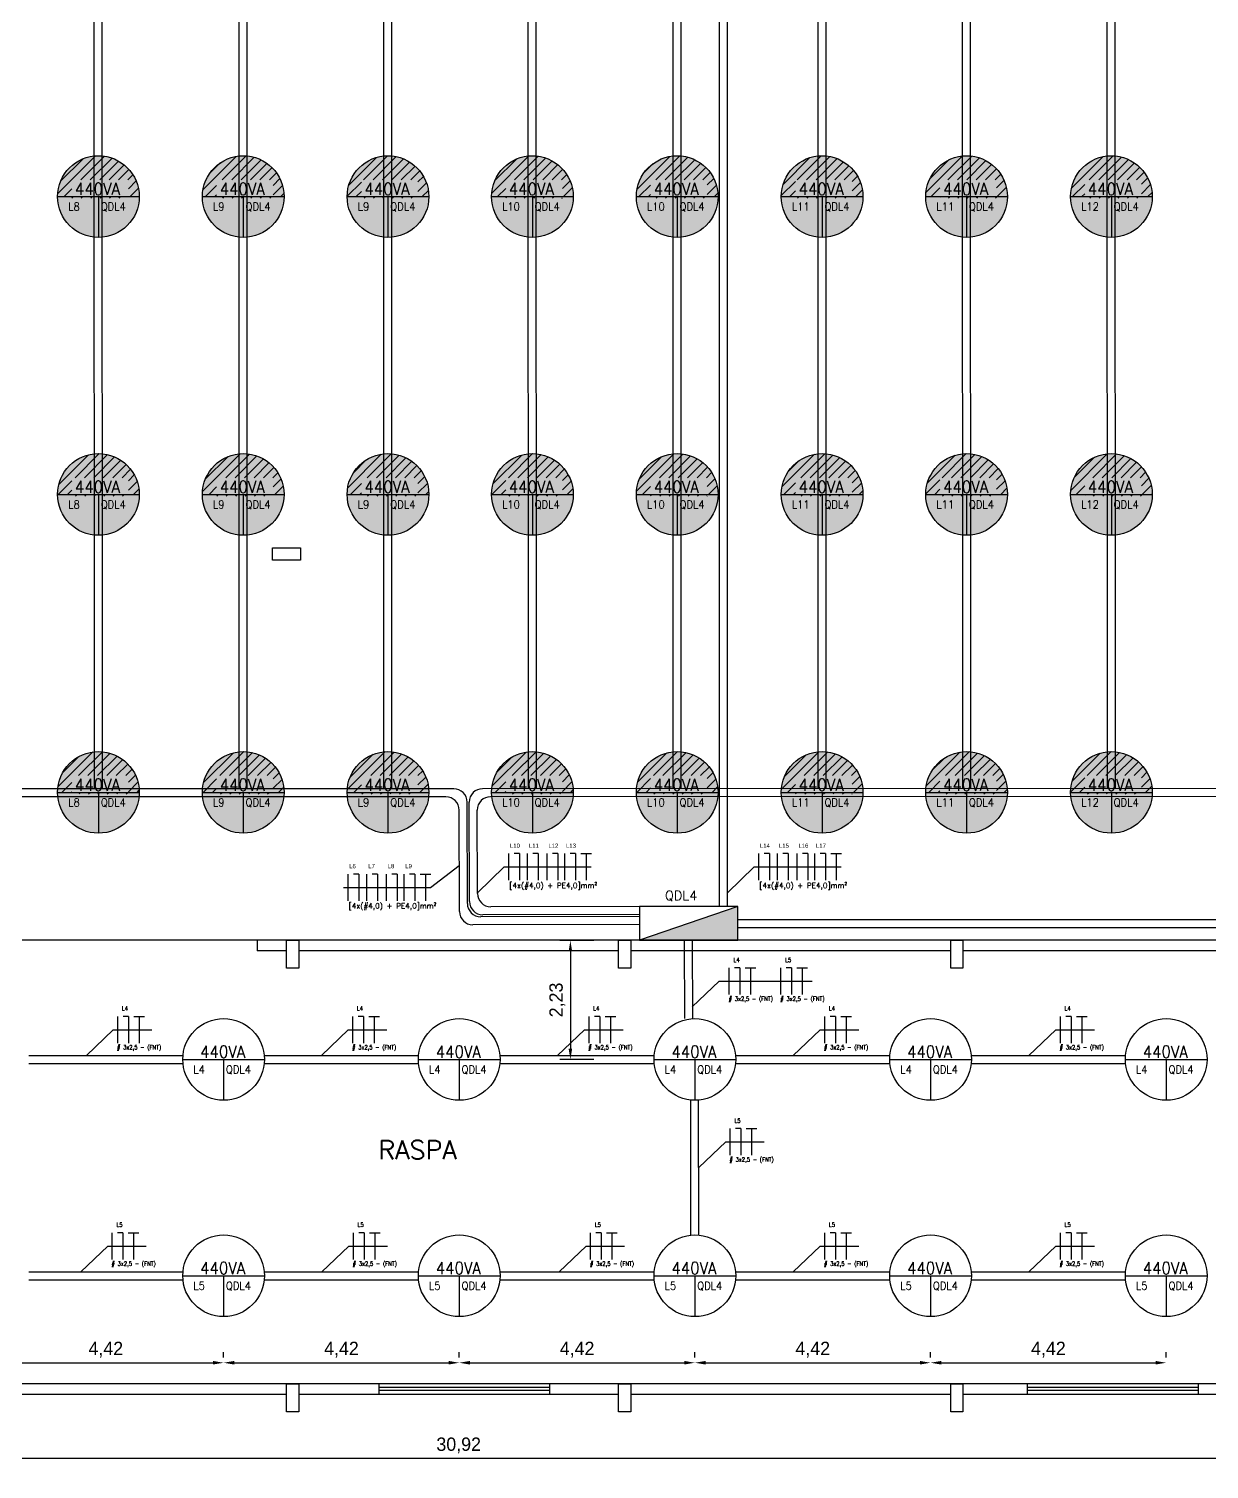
# Model space of a CAD drawing. Extents: x 103 to 641, y -58 to 322.
# Drawn here: x 370.39 to 392.53, y 12.39 to 39.42 of the extents above; entities that cross this region are included whole.
import ezdxf

# ---------------------------------------------------------------- set-up
doc = ezdxf.new("R2010")
doc.units = 0
doc.header["$MEASUREMENT"] = 0
for name, color, linetype in [('_ARQ', 5, 'Continuous'), ('_ARQ-TEXTO', 4, 'Continuous'), ('_COTAS', 4, 'Continuous'), ('_ELT-ELETROCALHAS', 1, 'Continuous'), ('_ELT-LUMINARIAS', 3, 'Continuous'), ('_ELT-MÁQUINAS', 3, 'Continuous'), ('_ELT-PONTO', 2, 'Continuous'), ('_ELT-PONTO-TEXTO', 4, 'Continuous'), ('_ELT_ELETRODUTO_COT', 1, 'Continuous'), ('ELET_FIAÇÃO', 1, 'Continuous')]:
    doc.layers.add(name, color=color, linetype=linetype)
doc.styles.add('textstyle3', font='romans')
doc.styles.add('textstyle4', font='arial.ttf')
doc.styles.add('textstyle6', font='Standard')
doc.dimstyles.new('QCADDimStyle', dxfattribs={"dimscale": 0, "dimtxt": 0.25, "dimasz": 0.2, "dimexe": 0.2, "dimexo": 0.1, "dimgap": 0.1, "dimtad": 1, "dimtxsty": 'Standard', "dimcen": 2.5, "dimadec": 1, "dimazin": 3, "dimtfac": 1, "dimtmove": 2, "dimatfit": 3, "dimarcsym": 0})

# ---------------------------------------------------------------- blocks, each defined once
blk = doc.blocks.new('*D41')
at = {"layer": '_COTAS', "color": 0, "linetype": 'Continuous', "lineweight": -2, "transparency": 16777216}
for p, q in [((362.997, 13.37), (362.997, 12.395)), ((393.914, 13.37), (393.914, 12.395)), ((393.714, 12.595), (363.197, 12.595))]:
    blk.add_line(p, q, dxfattribs=at)
at = {"layer": '_COTAS', "color": 0, "linetype": 'Continuous', "transparency": 16777216}
for points in [[(363.197, 12.628), (363.197, 12.562), (362.997, 12.595)], [(393.714, 12.628), (393.714, 12.562), (393.914, 12.595)]]:
    blk.add_solid(points, dxfattribs=at)
at = {"layer": 'DEFPOINTS', "color": 0, "linetype": 'Continuous', "transparency": 16777216}
for p in [(362.997, 13.47), (393.914, 13.47), (362.997, 12.595)]:
    blk.add_point(p, dxfattribs=at)
at = {"layer": '_COTAS', "color": 0, "linetype": 'Continuous', "transparency": 16777216, "insert": (378.456, 12.841), "char_height": 0.25, "attachment_point": 5}
blk.add_mtext('30,92', dxfattribs=at)
blk = doc.blocks.new('LAMP_VaporMetal')
at = {"layer": '_ELT-LUMINARIAS', "linetype": 'Continuous'}
blk.add_circle((0, 0), 0.766, dxfattribs=at)
at = {"layer": '_ELT-MÁQUINAS', "linetype": 'Continuous'}
for p, q in [((-0.766, 0), (0.766, 0)), ((0, 0), (0, -0.766))]:
    blk.add_line(p, q, dxfattribs=at)
at = {"layer": '_ELT-LUMINARIAS', "linetype": 'Continuous', "style": 'textstyle4'}
for tag, p, height in [('220VA', (-0.442, 0.031), 0.226), ('L34', (-0.568, -0.263), 0.15), ('QDL5', (0.044, -0.263), 0.15)]:
    blk.add_attdef(tag, p, '', height=height, dxfattribs=at)
blk = doc.blocks.new('FIACAO_LUM_ELETRO_FNT')
at = {"layer": 'ELET_FIAÇÃO', "color": 4, "linetype": 'Continuous'}
for p, q in [((0, -0.25), (0, 0.25)), ((0.2, 0.25), (0.1, 0.25)), ((0.2, 0.25), (0.2, -0.25)), ((0.3, 0.25), (0.5, 0.25)), ((0.4, 0.25), (0.4, -0.25))]:
    blk.add_line(p, q, dxfattribs=at)
at = {"layer": 'ELET_FIAÇÃO', "color": 4, "linetype": 'Continuous', "style": 'textstyle4'}
for tag, p in [('C', (0.079, 0.36)), ('B', (-0.014, -0.37))]:
    blk.add_attdef(tag, p, '', height=0.08, dxfattribs=at)
blk = doc.blocks.new('FIACAO_LUM_ELETRO_DIR')
at = {"layer": 'ELET_FIAÇÃO', "color": 4, "linetype": 'Continuous'}
for p, q in [((0.589, 0.233), (0.589, 0.733)), ((0.789, 0.733), (0.689, 0.733)), ((0.789, 0.733), (0.789, 0.233)), ((0.889, 0.733), (1.089, 0.733)), ((0.989, 0.733), (0.989, 0.233))]:
    blk.add_line(p, q, dxfattribs=at)
at = {"layer": 'ELET_FIAÇÃO', "color": 7, "linetype": 'Continuous'}
for points in [[(0.505, 0.483), (0, 0)], [(0.505, 0.483), (1.227, 0.483)]]:
    blk.add_lwpolyline(points, dxfattribs=at)
at = {"layer": 'ELET_FIAÇÃO', "color": 4, "linetype": 'Continuous', "style": 'textstyle4'}
for tag, p in [('C', (0.668, 0.843)), ('B', (0.575, 0.113))]:
    blk.add_attdef(tag, p, '', height=0.08, dxfattribs=at)
blk = doc.blocks.new('*D79')
at = {"layer": '_ELT_ELETRODUTO_COT', "color": 0, "linetype": 'Continuous', "lineweight": -2, "transparency": 16777216}
for p, q in [((380.988, 22.316), (380.351, 22.316)), ((380.551, 22.116), (380.551, 20.284)), ((380.988, 20.084), (380.351, 20.084))]:
    blk.add_line(p, q, dxfattribs=at)
at = {"layer": '_ELT_ELETRODUTO_COT', "color": 0, "linetype": 'Continuous', "transparency": 16777216}
for points in [[(380.518, 22.116), (380.584, 22.116), (380.551, 22.316)], [(380.518, 20.284), (380.584, 20.284), (380.551, 20.084)]]:
    blk.add_solid(points, dxfattribs=at)
at = {"layer": 'DEFPOINTS', "color": 0, "linetype": 'Continuous', "transparency": 16777216}
for p in [(381.088, 22.316), (380.551, 20.084), (381.088, 20.084)]:
    blk.add_point(p, dxfattribs=at)
at = {"layer": '_ELT_ELETRODUTO_COT', "color": 0, "linetype": 'Continuous', "transparency": 16777216, "insert": (380.305, 21.2), "char_height": 0.25, "attachment_point": 5, "rotation": 90}
blk.add_mtext('2,23', dxfattribs=at)
blk = doc.blocks.new('*D80')
at = {"layer": '_COTAS', "color": 0, "linetype": 'Continuous', "lineweight": -2, "transparency": 16777216}
for p, q in [((369.627, 14.492), (369.627, 14.592)), ((369.827, 14.392), (373.847, 14.392)), ((374.047, 14.492), (374.047, 14.592))]:
    blk.add_line(p, q, dxfattribs=at)
at = {"layer": '_COTAS', "color": 0, "linetype": 'Continuous', "transparency": 16777216}
for points in [[(369.827, 14.426), (369.827, 14.359), (369.627, 14.392)], [(373.847, 14.426), (373.847, 14.359), (374.047, 14.392)]]:
    blk.add_solid(points, dxfattribs=at)
at = {"layer": 'DEFPOINTS', "color": 0, "linetype": 'Continuous', "transparency": 16777216}
for p in [(369.627, 14.392), (374.047, 14.392), (374.047, 14.392)]:
    blk.add_point(p, dxfattribs=at)
at = {"layer": '_COTAS', "color": 0, "linetype": 'Continuous', "transparency": 16777216, "insert": (371.837, 14.638), "char_height": 0.25, "attachment_point": 5}
blk.add_mtext('4,42', dxfattribs=at)
blk = doc.blocks.new('*D82')
at = {"layer": '_COTAS', "color": 0, "linetype": 'Continuous', "lineweight": -2, "transparency": 16777216}
for p, q in [((374.047, 14.492), (374.047, 14.592)), ((374.247, 14.392), (378.267, 14.392)), ((378.467, 14.492), (378.467, 14.592))]:
    blk.add_line(p, q, dxfattribs=at)
at = {"layer": '_COTAS', "color": 0, "linetype": 'Continuous', "transparency": 16777216}
for points in [[(374.247, 14.426), (374.247, 14.359), (374.047, 14.392)], [(378.267, 14.426), (378.267, 14.359), (378.467, 14.392)]]:
    blk.add_solid(points, dxfattribs=at)
at = {"layer": 'DEFPOINTS', "color": 0, "linetype": 'Continuous', "transparency": 16777216}
for p in [(374.047, 14.392), (378.467, 14.392), (378.467, 14.392)]:
    blk.add_point(p, dxfattribs=at)
at = {"layer": '_COTAS', "color": 0, "linetype": 'Continuous', "transparency": 16777216, "insert": (376.257, 14.638), "char_height": 0.25, "attachment_point": 5}
blk.add_mtext('4,42', dxfattribs=at)
blk = doc.blocks.new('*D83')
at = {"layer": '_COTAS', "color": 0, "linetype": 'Continuous', "lineweight": -2, "transparency": 16777216}
for p, q in [((378.467, 14.492), (378.467, 14.592)), ((378.667, 14.392), (382.687, 14.392)), ((382.887, 14.492), (382.887, 14.592))]:
    blk.add_line(p, q, dxfattribs=at)
at = {"layer": '_COTAS', "color": 0, "linetype": 'Continuous', "transparency": 16777216}
for points in [[(378.667, 14.426), (378.667, 14.359), (378.467, 14.392)], [(382.687, 14.426), (382.687, 14.359), (382.887, 14.392)]]:
    blk.add_solid(points, dxfattribs=at)
at = {"layer": 'DEFPOINTS', "color": 0, "linetype": 'Continuous', "transparency": 16777216}
for p in [(378.467, 14.392), (382.887, 14.392), (382.887, 14.392)]:
    blk.add_point(p, dxfattribs=at)
at = {"layer": '_COTAS', "color": 0, "linetype": 'Continuous', "transparency": 16777216, "insert": (380.677, 14.638), "char_height": 0.25, "attachment_point": 5}
blk.add_mtext('4,42', dxfattribs=at)
blk = doc.blocks.new('*D84')
at = {"layer": '_COTAS', "color": 0, "linetype": 'Continuous', "lineweight": -2, "transparency": 16777216}
for p, q in [((382.887, 14.492), (382.887, 14.592)), ((383.087, 14.392), (387.107, 14.392)), ((387.307, 14.492), (387.307, 14.592))]:
    blk.add_line(p, q, dxfattribs=at)
at = {"layer": '_COTAS', "color": 0, "linetype": 'Continuous', "transparency": 16777216}
for points in [[(383.087, 14.426), (383.087, 14.359), (382.887, 14.392)], [(387.107, 14.426), (387.107, 14.359), (387.307, 14.392)]]:
    blk.add_solid(points, dxfattribs=at)
at = {"layer": 'DEFPOINTS', "color": 0, "linetype": 'Continuous', "transparency": 16777216}
for p in [(382.887, 14.392), (387.307, 14.392), (387.307, 14.392)]:
    blk.add_point(p, dxfattribs=at)
at = {"layer": '_COTAS', "color": 0, "linetype": 'Continuous', "transparency": 16777216, "insert": (385.097, 14.638), "char_height": 0.25, "attachment_point": 5}
blk.add_mtext('4,42', dxfattribs=at)
blk = doc.blocks.new('*D85')
at = {"layer": '_COTAS', "color": 0, "linetype": 'Continuous', "lineweight": -2, "transparency": 16777216}
for p, q in [((387.307, 14.492), (387.307, 14.592)), ((387.507, 14.392), (391.527, 14.392)), ((391.727, 14.492), (391.727, 14.592))]:
    blk.add_line(p, q, dxfattribs=at)
at = {"layer": '_COTAS', "color": 0, "linetype": 'Continuous', "transparency": 16777216}
for points in [[(387.507, 14.426), (387.507, 14.359), (387.307, 14.392)], [(391.527, 14.426), (391.527, 14.359), (391.727, 14.392)]]:
    blk.add_solid(points, dxfattribs=at)
at = {"layer": 'DEFPOINTS', "color": 0, "linetype": 'Continuous', "transparency": 16777216}
for p in [(387.307, 14.392), (391.727, 14.392), (391.727, 14.392)]:
    blk.add_point(p, dxfattribs=at)
at = {"layer": '_COTAS', "color": 0, "linetype": 'Continuous', "transparency": 16777216, "insert": (389.517, 14.638), "char_height": 0.25, "attachment_point": 5}
blk.add_mtext('4,42', dxfattribs=at)
blk = doc.blocks.new('LAMP_Recapagem')
at = {"true_color": 0xffffff}
h = blk.add_hatch(color=7, dxfattribs=at)
h.dxf.hatch_style = 1
edge = h.paths.add_edge_path()
edge.add_arc((0, 0), 0.766, 0, 360)
at = {"layer": '_ELT-LUMINARIAS', "linetype": 'Continuous', "transparency": 33554687}
h = blk.add_hatch(dxfattribs=at)
h.set_pattern_fill('ANSI31', color=256, style=0, pattern_type=0)
h.set_pattern_definition([(45, (-325.58795, -41.82564), (-0.08838835, 0.08838835), [])])
edge = h.paths.add_edge_path(flags=0)
edge.add_line((-0.766, 0), (0.766, 0))
edge.add_arc((0, 0), 0.766, 0, 180)
h.paths.add_polyline_path([(-0.5, -0.03), (0.562, -0.03), (0.562, 0.315), (-0.5, 0.315)], flags=0)
at = {"layer": '_ELT-LUMINARIAS', "linetype": 'Continuous'}
blk.add_circle((0, 0), 0.766, dxfattribs=at)
at = {"layer": '_ELT-MÁQUINAS', "linetype": 'Continuous'}
for p, q in [((-0.766, 0), (0.766, 0)), ((0, 0), (0, -0.766))]:
    blk.add_line(p, q, dxfattribs=at)
at = {"layer": '_ELT-LUMINARIAS', "linetype": 'Continuous', "style": 'textstyle4'}
for tag, p, height in [('990VA', (-0.442, 0.031), 0.226), ('L34', (-0.568, -0.263), 0.15), ('QDL5', (0.044, -0.263), 0.15)]:
    blk.add_attdef(tag, p, '', height=height, dxfattribs=at)

msp = doc.modelspace()

# ---------------------------------------------------------------- hatches: boundary and pattern name
at = {"layer": '_ELT-PONTO', "linetype": 'Continuous', "transparency": 33554687}
msp.add_hatch(color=256, dxfattribs=at).paths.add_polyline_path([(383.69, 22.319), (383.69, 22.956), (381.849, 22.319)], flags=0)

# ---------------------------------------------------------------- linework, layer by layer
at = {"layer": '_ARQ'}
for p, q in [((400.141, 22.319), (356.768, 22.319)), ((375.226, 22.119), (374.678, 22.119)), ((381.456, 22.119), (375.456, 22.119)), ((387.685, 22.119), (381.685, 22.119)), ((393.914, 22.119), (387.914, 22.119)), ((409.943, 13.994), (356.768, 13.994)), ((375.226, 13.794), (369.226, 13.794)), ((381.456, 13.794), (375.456, 13.794)), ((376.962, 13.794), (376.962, 13.997)), ((376.962, 13.932), (380.159, 13.932)), ((376.962, 13.879), (380.159, 13.879)), ((380.162, 13.997), (380.162, 13.794)), ((387.685, 13.794), (381.685, 13.794)), ((393.914, 13.794), (387.914, 13.794)), ((389.126, 13.794), (389.126, 13.997)), ((389.126, 13.932), (392.323, 13.932)), ((389.126, 13.879), (392.323, 13.879)), ((392.326, 13.997), (392.326, 13.794))]:
    msp.add_line(p, q, dxfattribs=at)
at = {"layer": '_ARQ', "linetype": 'Continuous'}
msp.add_line((374.678, 22.319), (374.678, 22.119), dxfattribs=at)
at = {"layer": '_ARQ'}
for points in [[(374.964, 29.682), (375.489, 29.682), (375.489, 29.453), (374.964, 29.453)], [(375.456, 22.319), (375.456, 21.794), (375.226, 21.794), (375.226, 22.319)], [(381.685, 22.319), (381.685, 21.794), (381.456, 21.794), (381.456, 22.319)], [(387.914, 22.319), (387.914, 21.794), (387.685, 21.794), (387.685, 22.319)], [(375.456, 13.994), (375.456, 13.47), (375.226, 13.47), (375.226, 13.994)], [(381.685, 13.994), (381.685, 13.47), (381.456, 13.47), (381.456, 13.994)], [(387.914, 13.994), (387.914, 13.47), (387.685, 13.47), (387.685, 13.994)]]:
    msp.add_lwpolyline(points, close=True, dxfattribs=at)
at = {"layer": '_ELT-ELETROCALHAS', "linetype": 'Continuous'}
for p, q in [((383.349, 22.956), (383.344, 51.277)), ((383.499, 22.956), (383.494, 51.275)), ((371.625, 25.16), (371.62, 48.833)), ((371.775, 25.16), (371.77, 48.832)), ((374.34, 25.16), (374.336, 48.833)), ((374.49, 25.16), (374.486, 48.832)), ((377.055, 25.16), (377.051, 48.833)), ((377.205, 25.16), (377.201, 48.832)), ((379.763, 25.16), (379.759, 48.833)), ((379.913, 25.16), (379.909, 48.832)), ((382.48, 25.16), (382.475, 48.833)), ((382.63, 25.16), (382.625, 48.832)), ((385.199, 25.16), (385.194, 48.833)), ((385.349, 25.16), (385.344, 48.832)), ((387.909, 25.16), (387.904, 48.833)), ((388.059, 25.16), (388.054, 48.832)), ((390.624, 25.16), (390.619, 48.833)), ((390.774, 25.16), (390.769, 48.832)), ((378.364, 25.163), (357.058, 25.16)), ((399.808, 25.166), (378.902, 25.163)), ((378.215, 25.013), (357.059, 25.01)), ((378.619, 23.009), (378.614, 24.914)), ((378.657, 23.048), (378.652, 24.912)), ((399.808, 25.016), (379.053, 25.013)), ((378.47, 22.859), (378.465, 24.764)), ((378.807, 23.198), (378.803, 24.763)), ((381.849, 22.768), (378.87, 22.76)), ((381.85, 22.806), (378.908, 22.798)), ((381.849, 22.956), (379.057, 22.949)), ((381.85, 22.618), (378.72, 22.61)), ((382.695, 20.85), (382.689, 22.315)), ((382.845, 20.851), (382.839, 22.316)), ((370.393, 20.159), (373.281, 20.159)), ((370.393, 20.009), (373.281, 20.009)), ((374.813, 20.159), (377.689, 20.159)), ((374.813, 20.009), (377.689, 20.009)), ((379.233, 20.159), (382.121, 20.159)), ((379.233, 20.009), (382.121, 20.009)), ((383.653, 20.159), (386.541, 20.159)), ((383.653, 20.009), (386.541, 20.009)), ((388.073, 20.159), (390.961, 20.159)), ((388.073, 20.009), (390.961, 20.009)), ((382.812, 16.79), (382.807, 19.315)), ((382.962, 16.79), (382.957, 19.315)), ((370.393, 16.099), (373.281, 16.099)), ((370.393, 15.949), (373.281, 15.949)), ((374.813, 16.099), (377.701, 16.099)), ((374.813, 15.949), (377.701, 15.949)), ((379.233, 16.099), (382.121, 16.099)), ((379.233, 15.949), (382.121, 15.949)), ((383.653, 16.099), (386.541, 16.099)), ((383.653, 15.949), (386.541, 15.949)), ((388.073, 16.099), (390.961, 16.099)), ((388.073, 15.949), (390.961, 15.949))]:
    msp.add_line(p, q, dxfattribs=at)
at = {"layer": '_ELT-ELETROCALHAS', "color": 8, "linetype": 'Continuous'}
for p, q in [((383.69, 22.712), (399.848, 22.712)), ((383.69, 22.562), (399.998, 22.562))]:
    msp.add_line(p, q, dxfattribs=at)
at = {"layer": '_ELT-ELETROCALHAS', "linetype": 'Continuous'}
for centre, start, end in [((378.364, 24.913), 0.145, 90.007), ((378.902, 24.913), 90.0069, 180.145), ((378.215, 24.763), 0.145, 90.007), ((379.053, 24.763), 90.0059, 180.145), ((378.869, 23.01), 180.145, 270.145), ((378.907, 23.048), 180.145, 270.145), ((379.057, 23.199), 180.145, 270.145), ((378.72, 22.86), 180.145, 270.145)]:
    msp.add_arc(centre, 0.25, start, end, dxfattribs=at)
at = {"layer": '_ELT-PONTO', "linetype": 'Continuous'}
msp.add_line((383.69, 22.956), (381.849, 22.319), dxfattribs=at)
msp.add_lwpolyline([(383.69, 22.319), (383.69, 22.956), (381.849, 22.956), (381.849, 22.319)], close=True, dxfattribs=at)
at = {"layer": 'ELET_FIAÇÃO', "color": 4, "linetype": 'Continuous'}
for p, q in [((379.396, 23.446), (379.396, 23.946)), ((379.596, 23.946), (379.496, 23.946)), ((379.596, 23.946), (379.596, 23.446)), ((379.748, 23.446), (379.748, 23.946)), ((379.948, 23.946), (379.848, 23.946)), ((379.948, 23.946), (379.948, 23.446)), ((380.116, 23.446), (380.116, 23.946)), ((380.316, 23.946), (380.216, 23.946)), ((380.316, 23.946), (380.316, 23.446)), ((380.446, 23.446), (380.446, 23.946)), ((380.646, 23.946), (380.546, 23.946)), ((380.646, 23.946), (380.646, 23.446)), ((380.746, 23.946), (380.946, 23.946)), ((380.846, 23.946), (380.846, 23.446)), ((384.085, 23.446), (384.085, 23.946)), ((384.285, 23.946), (384.185, 23.946)), ((384.285, 23.946), (384.285, 23.446)), ((384.438, 23.446), (384.438, 23.946)), ((384.638, 23.946), (384.538, 23.946)), ((384.638, 23.946), (384.638, 23.446)), ((384.806, 23.446), (384.806, 23.946)), ((385.006, 23.946), (384.906, 23.946)), ((385.006, 23.946), (385.006, 23.446)), ((385.136, 23.446), (385.136, 23.946)), ((385.336, 23.946), (385.236, 23.946)), ((385.336, 23.946), (385.336, 23.446)), ((385.436, 23.946), (385.636, 23.946)), ((385.536, 23.946), (385.536, 23.446)), ((376.38, 23.061), (376.38, 23.561)), ((376.58, 23.561), (376.48, 23.561)), ((376.58, 23.561), (376.58, 23.061)), ((376.733, 23.061), (376.733, 23.561)), ((376.933, 23.561), (376.833, 23.561)), ((376.933, 23.561), (376.933, 23.061)), ((377.101, 23.061), (377.101, 23.561)), ((377.301, 23.561), (377.201, 23.561)), ((377.301, 23.561), (377.301, 23.061)), ((377.431, 23.061), (377.431, 23.561)), ((377.631, 23.561), (377.531, 23.561)), ((377.631, 23.561), (377.631, 23.061)), ((377.731, 23.561), (377.931, 23.561)), ((377.831, 23.561), (377.831, 23.061))]:
    msp.add_line(p, q, dxfattribs=at)
at = {"layer": 'ELET_FIAÇÃO', "color": 7, "linetype": 'Continuous'}
for points in [[(377.925, 23.311), (378.467, 23.724)], [(379.312, 23.696), (378.807, 23.213)], [(379.312, 23.696), (380.034, 23.696)], [(380.003, 23.696), (380.941, 23.696)], [(384.001, 23.696), (383.496, 23.213)], [(384.001, 23.696), (384.723, 23.696)], [(384.693, 23.696), (385.63, 23.696)], [(376.297, 23.311), (377.019, 23.311)], [(376.988, 23.311), (377.925, 23.311)], [(383.342, 21.552), (382.837, 21.069)], [(383.342, 21.552), (385.088, 21.552)]]:
    msp.add_lwpolyline(points, dxfattribs=at)

# ---------------------------------------------------------------- block references
at = {"layer": '_COTAS', "linetype": 'Continuous'}
ref = msp.add_blockref('FIACAO_LUM_ELETRO_FNT', (383.532, 21.552), dxfattribs=at)
ref.add_attrib('B', '# 3x2,5 - (FNT)', (383.518, 21.182), dxfattribs={"layer": 'ELET_FIAÇÃO', "color": 4, "linetype": 'Continuous', "height": 0.08, "style": 'textstyle6'})
ref.add_attrib('C', 'L4', (383.611, 21.912), dxfattribs={"layer": 'ELET_FIAÇÃO', "color": 4, "linetype": 'Continuous', "height": 0.08, "style": 'textstyle6'})
ref = msp.add_blockref('FIACAO_LUM_ELETRO_FNT', (384.501, 21.552), dxfattribs=at)
ref.add_attrib('B', '# 3x2,5 - (FNT)', (384.487, 21.182), dxfattribs={"layer": 'ELET_FIAÇÃO', "color": 4, "linetype": 'Continuous', "height": 0.08, "style": 'textstyle6'})
ref.add_attrib('C', 'L5', (384.579, 21.912), dxfattribs={"layer": 'ELET_FIAÇÃO', "color": 4, "linetype": 'Continuous', "height": 0.08, "style": 'textstyle6'})
at = {"layer": '_ELT-ELETROCALHAS', "linetype": 'Continuous'}
ref = msp.add_blockref('FIACAO_LUM_ELETRO_DIR', (371.472, 20.159), dxfattribs=at)
ref.add_attrib('C', 'L4', (372.14, 21.002), dxfattribs={"layer": 'ELET_FIAÇÃO', "color": 4, "linetype": 'Continuous', "height": 0.08, "style": 'textstyle6'})
ref.add_attrib('B', '# 3x2,5 - (FNT)', (372.047, 20.272), dxfattribs={"layer": 'ELET_FIAÇÃO', "color": 4, "linetype": 'Continuous', "height": 0.08, "style": 'textstyle6'})
ref = msp.add_blockref('FIACAO_LUM_ELETRO_DIR', (375.88, 20.159), dxfattribs=at)
ref.add_attrib('C', 'L4', (376.548, 21.002), dxfattribs={"layer": 'ELET_FIAÇÃO', "color": 4, "linetype": 'Continuous', "height": 0.08, "style": 'textstyle6'})
ref.add_attrib('B', '# 3x2,5 - (FNT)', (376.455, 20.272), dxfattribs={"layer": 'ELET_FIAÇÃO', "color": 4, "linetype": 'Continuous', "height": 0.08, "style": 'textstyle6'})
ref = msp.add_blockref('FIACAO_LUM_ELETRO_DIR', (380.312, 20.159), dxfattribs=at)
ref.add_attrib('C', 'L4', (380.98, 21.002), dxfattribs={"layer": 'ELET_FIAÇÃO', "color": 4, "linetype": 'Continuous', "height": 0.08, "style": 'textstyle6'})
ref.add_attrib('B', '# 3x2,5 - (FNT)', (380.887, 20.272), dxfattribs={"layer": 'ELET_FIAÇÃO', "color": 4, "linetype": 'Continuous', "height": 0.08, "style": 'textstyle6'})
ref = msp.add_blockref('FIACAO_LUM_ELETRO_DIR', (384.732, 20.159), dxfattribs=at)
ref.add_attrib('C', 'L4', (385.4, 21.002), dxfattribs={"layer": 'ELET_FIAÇÃO', "color": 4, "linetype": 'Continuous', "height": 0.08, "style": 'textstyle6'})
ref.add_attrib('B', '# 3x2,5 - (FNT)', (385.307, 20.272), dxfattribs={"layer": 'ELET_FIAÇÃO', "color": 4, "linetype": 'Continuous', "height": 0.08, "style": 'textstyle6'})
ref = msp.add_blockref('FIACAO_LUM_ELETRO_DIR', (389.152, 20.159), dxfattribs=at)
ref.add_attrib('C', 'L4', (389.82, 21.002), dxfattribs={"layer": 'ELET_FIAÇÃO', "color": 4, "linetype": 'Continuous', "height": 0.08, "style": 'textstyle6'})
ref.add_attrib('B', '# 3x2,5 - (FNT)', (389.727, 20.272), dxfattribs={"layer": 'ELET_FIAÇÃO', "color": 4, "linetype": 'Continuous', "height": 0.08, "style": 'textstyle6'})
ref = msp.add_blockref('FIACAO_LUM_ELETRO_DIR', (382.96, 18.053), dxfattribs=at)
ref.add_attrib('C', 'L5', (383.627, 18.896), dxfattribs={"layer": 'ELET_FIAÇÃO', "color": 4, "linetype": 'Continuous', "height": 0.08, "style": 'textstyle6'})
ref.add_attrib('B', '# 3x2,5 - (FNT)', (383.535, 18.166), dxfattribs={"layer": 'ELET_FIAÇÃO', "color": 4, "linetype": 'Continuous', "height": 0.08, "style": 'textstyle6'})
ref = msp.add_blockref('FIACAO_LUM_ELETRO_DIR', (371.367, 16.099), dxfattribs=at)
ref.add_attrib('C', 'L5', (372.035, 16.942), dxfattribs={"layer": 'ELET_FIAÇÃO', "color": 4, "linetype": 'Continuous', "height": 0.08, "style": 'textstyle6'})
ref.add_attrib('B', '# 3x2,5 - (FNT)', (371.942, 16.212), dxfattribs={"layer": 'ELET_FIAÇÃO', "color": 4, "linetype": 'Continuous', "height": 0.08, "style": 'textstyle6'})
ref = msp.add_blockref('FIACAO_LUM_ELETRO_DIR', (375.892, 16.099), dxfattribs=at)
ref.add_attrib('C', 'L5', (376.56, 16.942), dxfattribs={"layer": 'ELET_FIAÇÃO', "color": 4, "linetype": 'Continuous', "height": 0.08, "style": 'textstyle6'})
ref.add_attrib('B', '# 3x2,5 - (FNT)', (376.467, 16.212), dxfattribs={"layer": 'ELET_FIAÇÃO', "color": 4, "linetype": 'Continuous', "height": 0.08, "style": 'textstyle6'})
ref = msp.add_blockref('FIACAO_LUM_ELETRO_DIR', (380.341, 16.099), dxfattribs=at)
ref.add_attrib('C', 'L5', (381.008, 16.942), dxfattribs={"layer": 'ELET_FIAÇÃO', "color": 4, "linetype": 'Continuous', "height": 0.08, "style": 'textstyle6'})
ref.add_attrib('B', '# 3x2,5 - (FNT)', (380.916, 16.212), dxfattribs={"layer": 'ELET_FIAÇÃO', "color": 4, "linetype": 'Continuous', "height": 0.08, "style": 'textstyle6'})
ref = msp.add_blockref('FIACAO_LUM_ELETRO_DIR', (384.732, 16.099), dxfattribs=at)
ref.add_attrib('C', 'L5', (385.4, 16.942), dxfattribs={"layer": 'ELET_FIAÇÃO', "color": 4, "linetype": 'Continuous', "height": 0.08, "style": 'textstyle6'})
ref.add_attrib('B', '# 3x2,5 - (FNT)', (385.307, 16.212), dxfattribs={"layer": 'ELET_FIAÇÃO', "color": 4, "linetype": 'Continuous', "height": 0.08, "style": 'textstyle6'})
ref = msp.add_blockref('FIACAO_LUM_ELETRO_DIR', (389.152, 16.099), dxfattribs=at)
ref.add_attrib('C', 'L5', (389.82, 16.942), dxfattribs={"layer": 'ELET_FIAÇÃO', "color": 4, "linetype": 'Continuous', "height": 0.08, "style": 'textstyle6'})
ref.add_attrib('B', '# 3x2,5 - (FNT)', (389.727, 16.212), dxfattribs={"layer": 'ELET_FIAÇÃO', "color": 4, "linetype": 'Continuous', "height": 0.08, "style": 'textstyle6'})
at = {"layer": '_ELT-LUMINARIAS', "linetype": 'Continuous'}
ref = msp.add_blockref('LAMP_Recapagem', (371.699, 36.275), dxfattribs=at)
ref.add_attrib('L34', 'L8', (371.131, 36.012), dxfattribs={"linetype": 'Continuous', "height": 0.1501, "style": 'textstyle6'})
ref.add_attrib('QDL5', 'QDL4', (371.743, 36.012), dxfattribs={"linetype": 'Continuous', "height": 0.1501, "style": 'textstyle6'})
ref.add_attrib('990VA', '440VA', (371.257, 36.306), dxfattribs={"linetype": 'Continuous', "height": 0.2256, "style": 'textstyle6'})
ref = msp.add_blockref('LAMP_Recapagem', (374.415, 36.275), dxfattribs=at)
ref.add_attrib('L34', 'L9', (373.847, 36.012), dxfattribs={"linetype": 'Continuous', "height": 0.1501, "style": 'textstyle6'})
ref.add_attrib('QDL5', 'QDL4', (374.459, 36.012), dxfattribs={"linetype": 'Continuous', "height": 0.1501, "style": 'textstyle6'})
ref.add_attrib('990VA', '440VA', (373.973, 36.306), dxfattribs={"linetype": 'Continuous', "height": 0.2256, "style": 'textstyle6'})
ref = msp.add_blockref('LAMP_Recapagem', (377.13, 36.275), dxfattribs=at)
ref.add_attrib('L34', 'L9', (376.562, 36.012), dxfattribs={"linetype": 'Continuous', "height": 0.1501, "style": 'textstyle6'})
ref.add_attrib('QDL5', 'QDL4', (377.174, 36.012), dxfattribs={"linetype": 'Continuous', "height": 0.1501, "style": 'textstyle6'})
ref.add_attrib('990VA', '440VA', (376.688, 36.306), dxfattribs={"linetype": 'Continuous', "height": 0.2256, "style": 'textstyle6'})
ref = msp.add_blockref('LAMP_Recapagem', (379.838, 36.275), dxfattribs=at)
ref.add_attrib('L34', 'L10', (379.27, 36.012), dxfattribs={"linetype": 'Continuous', "height": 0.1501, "style": 'textstyle6'})
ref.add_attrib('QDL5', 'QDL4', (379.882, 36.012), dxfattribs={"linetype": 'Continuous', "height": 0.1501, "style": 'textstyle6'})
ref.add_attrib('990VA', '440VA', (379.395, 36.306), dxfattribs={"linetype": 'Continuous', "height": 0.2256, "style": 'textstyle6'})
ref = msp.add_blockref('LAMP_Recapagem', (382.554, 36.275), dxfattribs=at)
ref.add_attrib('L34', 'L10', (381.986, 36.012), dxfattribs={"linetype": 'Continuous', "height": 0.1501, "style": 'textstyle6'})
ref.add_attrib('QDL5', 'QDL4', (382.599, 36.012), dxfattribs={"linetype": 'Continuous', "height": 0.1501, "style": 'textstyle6'})
ref.add_attrib('990VA', '440VA', (382.112, 36.306), dxfattribs={"linetype": 'Continuous', "height": 0.2256, "style": 'textstyle6'})
ref = msp.add_blockref('LAMP_Recapagem', (385.273, 36.275), dxfattribs=at)
ref.add_attrib('L34', 'L11', (384.705, 36.012), dxfattribs={"linetype": 'Continuous', "height": 0.1501, "style": 'textstyle6'})
ref.add_attrib('QDL5', 'QDL4', (385.317, 36.012), dxfattribs={"linetype": 'Continuous', "height": 0.1501, "style": 'textstyle6'})
ref.add_attrib('990VA', '440VA', (384.831, 36.306), dxfattribs={"linetype": 'Continuous', "height": 0.2256, "style": 'textstyle6'})
ref = msp.add_blockref('LAMP_Recapagem', (387.983, 36.275), dxfattribs=at)
ref.add_attrib('L34', 'L11', (387.415, 36.012), dxfattribs={"linetype": 'Continuous', "height": 0.1501, "style": 'textstyle6'})
ref.add_attrib('QDL5', 'QDL4', (388.027, 36.012), dxfattribs={"linetype": 'Continuous', "height": 0.1501, "style": 'textstyle6'})
ref.add_attrib('990VA', '440VA', (387.541, 36.306), dxfattribs={"linetype": 'Continuous', "height": 0.2256, "style": 'textstyle6'})
ref = msp.add_blockref('LAMP_Recapagem', (390.698, 36.275), dxfattribs=at)
ref.add_attrib('L34', 'L12', (390.13, 36.012), dxfattribs={"linetype": 'Continuous', "height": 0.1501, "style": 'textstyle6'})
ref.add_attrib('QDL5', 'QDL4', (390.742, 36.012), dxfattribs={"linetype": 'Continuous', "height": 0.1501, "style": 'textstyle6'})
ref.add_attrib('990VA', '440VA', (390.256, 36.306), dxfattribs={"linetype": 'Continuous', "height": 0.2256, "style": 'textstyle6'})
ref = msp.add_blockref('LAMP_Recapagem', (371.699, 30.685), dxfattribs=at)
ref.add_attrib('L34', 'L8', (371.131, 30.422), dxfattribs={"linetype": 'Continuous', "height": 0.1501, "style": 'textstyle6'})
ref.add_attrib('QDL5', 'QDL4', (371.743, 30.422), dxfattribs={"linetype": 'Continuous', "height": 0.1501, "style": 'textstyle6'})
ref.add_attrib('990VA', '440VA', (371.257, 30.716), dxfattribs={"linetype": 'Continuous', "height": 0.2256, "style": 'textstyle6'})
ref = msp.add_blockref('LAMP_Recapagem', (374.415, 30.685), dxfattribs=at)
ref.add_attrib('L34', 'L9', (373.847, 30.422), dxfattribs={"linetype": 'Continuous', "height": 0.1501, "style": 'textstyle6'})
ref.add_attrib('QDL5', 'QDL4', (374.459, 30.422), dxfattribs={"linetype": 'Continuous', "height": 0.1501, "style": 'textstyle6'})
ref.add_attrib('990VA', '440VA', (373.973, 30.716), dxfattribs={"linetype": 'Continuous', "height": 0.2256, "style": 'textstyle6'})
ref = msp.add_blockref('LAMP_Recapagem', (377.13, 30.685), dxfattribs=at)
ref.add_attrib('L34', 'L9', (376.562, 30.422), dxfattribs={"linetype": 'Continuous', "height": 0.1501, "style": 'textstyle6'})
ref.add_attrib('QDL5', 'QDL4', (377.174, 30.422), dxfattribs={"linetype": 'Continuous', "height": 0.1501, "style": 'textstyle6'})
ref.add_attrib('990VA', '440VA', (376.688, 30.716), dxfattribs={"linetype": 'Continuous', "height": 0.2256, "style": 'textstyle6'})
ref = msp.add_blockref('LAMP_Recapagem', (379.838, 30.685), dxfattribs=at)
ref.add_attrib('L34', 'L10', (379.27, 30.422), dxfattribs={"linetype": 'Continuous', "height": 0.1501, "style": 'textstyle6'})
ref.add_attrib('QDL5', 'QDL4', (379.882, 30.422), dxfattribs={"linetype": 'Continuous', "height": 0.1501, "style": 'textstyle6'})
ref.add_attrib('990VA', '440VA', (379.395, 30.716), dxfattribs={"linetype": 'Continuous', "height": 0.2256, "style": 'textstyle6'})
ref = msp.add_blockref('LAMP_Recapagem', (382.554, 30.685), dxfattribs=at)
ref.add_attrib('L34', 'L10', (381.986, 30.422), dxfattribs={"linetype": 'Continuous', "height": 0.1501, "style": 'textstyle6'})
ref.add_attrib('QDL5', 'QDL4', (382.599, 30.422), dxfattribs={"linetype": 'Continuous', "height": 0.1501, "style": 'textstyle6'})
ref.add_attrib('990VA', '440VA', (382.112, 30.716), dxfattribs={"linetype": 'Continuous', "height": 0.2256, "style": 'textstyle6'})
ref = msp.add_blockref('LAMP_Recapagem', (385.273, 30.685), dxfattribs=at)
ref.add_attrib('L34', 'L11', (384.705, 30.422), dxfattribs={"linetype": 'Continuous', "height": 0.1501, "style": 'textstyle6'})
ref.add_attrib('QDL5', 'QDL4', (385.317, 30.422), dxfattribs={"linetype": 'Continuous', "height": 0.1501, "style": 'textstyle6'})
ref.add_attrib('990VA', '440VA', (384.831, 30.716), dxfattribs={"linetype": 'Continuous', "height": 0.2256, "style": 'textstyle6'})
ref = msp.add_blockref('LAMP_Recapagem', (387.983, 30.685), dxfattribs=at)
ref.add_attrib('L34', 'L11', (387.415, 30.422), dxfattribs={"linetype": 'Continuous', "height": 0.1501, "style": 'textstyle6'})
ref.add_attrib('QDL5', 'QDL4', (388.027, 30.422), dxfattribs={"linetype": 'Continuous', "height": 0.1501, "style": 'textstyle6'})
ref.add_attrib('990VA', '440VA', (387.541, 30.716), dxfattribs={"linetype": 'Continuous', "height": 0.2256, "style": 'textstyle6'})
ref = msp.add_blockref('LAMP_Recapagem', (390.698, 30.685), dxfattribs=at)
ref.add_attrib('L34', 'L12', (390.13, 30.422), dxfattribs={"linetype": 'Continuous', "height": 0.1501, "style": 'textstyle6'})
ref.add_attrib('QDL5', 'QDL4', (390.742, 30.422), dxfattribs={"linetype": 'Continuous', "height": 0.1501, "style": 'textstyle6'})
ref.add_attrib('990VA', '440VA', (390.256, 30.716), dxfattribs={"linetype": 'Continuous', "height": 0.2256, "style": 'textstyle6'})
ref = msp.add_blockref('LAMP_Recapagem', (371.699, 25.095), dxfattribs=at)
ref.add_attrib('L34', 'L8', (371.131, 24.832), dxfattribs={"linetype": 'Continuous', "height": 0.1501, "style": 'textstyle6'})
ref.add_attrib('QDL5', 'QDL4', (371.743, 24.832), dxfattribs={"linetype": 'Continuous', "height": 0.1501, "style": 'textstyle6'})
ref.add_attrib('990VA', '440VA', (371.257, 25.126), dxfattribs={"linetype": 'Continuous', "height": 0.2256, "style": 'textstyle6'})
ref = msp.add_blockref('LAMP_Recapagem', (374.415, 25.095), dxfattribs=at)
ref.add_attrib('L34', 'L9', (373.847, 24.832), dxfattribs={"linetype": 'Continuous', "height": 0.1501, "style": 'textstyle6'})
ref.add_attrib('QDL5', 'QDL4', (374.459, 24.832), dxfattribs={"linetype": 'Continuous', "height": 0.1501, "style": 'textstyle6'})
ref.add_attrib('990VA', '440VA', (373.973, 25.126), dxfattribs={"linetype": 'Continuous', "height": 0.2256, "style": 'textstyle6'})
ref = msp.add_blockref('LAMP_Recapagem', (377.13, 25.095), dxfattribs=at)
ref.add_attrib('L34', 'L9', (376.562, 24.832), dxfattribs={"linetype": 'Continuous', "height": 0.1501, "style": 'textstyle6'})
ref.add_attrib('QDL5', 'QDL4', (377.174, 24.832), dxfattribs={"linetype": 'Continuous', "height": 0.1501, "style": 'textstyle6'})
ref.add_attrib('990VA', '440VA', (376.688, 25.126), dxfattribs={"linetype": 'Continuous', "height": 0.2256, "style": 'textstyle6'})
ref = msp.add_blockref('LAMP_Recapagem', (379.838, 25.095), dxfattribs=at)
ref.add_attrib('L34', 'L10', (379.27, 24.832), dxfattribs={"linetype": 'Continuous', "height": 0.1501, "style": 'textstyle6'})
ref.add_attrib('QDL5', 'QDL4', (379.882, 24.832), dxfattribs={"linetype": 'Continuous', "height": 0.1501, "style": 'textstyle6'})
ref.add_attrib('990VA', '440VA', (379.395, 25.126), dxfattribs={"linetype": 'Continuous', "height": 0.2256, "style": 'textstyle6'})
ref = msp.add_blockref('LAMP_Recapagem', (382.554, 25.095), dxfattribs=at)
ref.add_attrib('L34', 'L10', (381.986, 24.832), dxfattribs={"linetype": 'Continuous', "height": 0.1501, "style": 'textstyle6'})
ref.add_attrib('QDL5', 'QDL4', (382.599, 24.832), dxfattribs={"linetype": 'Continuous', "height": 0.1501, "style": 'textstyle6'})
ref.add_attrib('990VA', '440VA', (382.112, 25.126), dxfattribs={"linetype": 'Continuous', "height": 0.2256, "style": 'textstyle6'})
ref = msp.add_blockref('LAMP_Recapagem', (385.273, 25.095), dxfattribs=at)
ref.add_attrib('L34', 'L11', (384.705, 24.832), dxfattribs={"linetype": 'Continuous', "height": 0.1501, "style": 'textstyle6'})
ref.add_attrib('QDL5', 'QDL4', (385.317, 24.832), dxfattribs={"linetype": 'Continuous', "height": 0.1501, "style": 'textstyle6'})
ref.add_attrib('990VA', '440VA', (384.831, 25.126), dxfattribs={"linetype": 'Continuous', "height": 0.2256, "style": 'textstyle6'})
ref = msp.add_blockref('LAMP_Recapagem', (387.983, 25.095), dxfattribs=at)
ref.add_attrib('L34', 'L11', (387.415, 24.832), dxfattribs={"linetype": 'Continuous', "height": 0.1501, "style": 'textstyle6'})
ref.add_attrib('QDL5', 'QDL4', (388.027, 24.832), dxfattribs={"linetype": 'Continuous', "height": 0.1501, "style": 'textstyle6'})
ref.add_attrib('990VA', '440VA', (387.541, 25.126), dxfattribs={"linetype": 'Continuous', "height": 0.2256, "style": 'textstyle6'})
ref = msp.add_blockref('LAMP_Recapagem', (390.698, 25.095), dxfattribs=at)
ref.add_attrib('L34', 'L12', (390.13, 24.832), dxfattribs={"linetype": 'Continuous', "height": 0.1501, "style": 'textstyle6'})
ref.add_attrib('QDL5', 'QDL4', (390.742, 24.832), dxfattribs={"linetype": 'Continuous', "height": 0.1501, "style": 'textstyle6'})
ref.add_attrib('990VA', '440VA', (390.256, 25.126), dxfattribs={"linetype": 'Continuous', "height": 0.2256, "style": 'textstyle6'})
ref = msp.add_blockref('LAMP_VaporMetal', (374.047, 20.084), dxfattribs=at)
ref.add_attrib('220VA', '440VA', (373.605, 20.116), dxfattribs={"linetype": 'Continuous', "height": 0.2256, "style": 'textstyle6'})
ref.add_attrib('L34', 'L4', (373.479, 19.822), dxfattribs={"linetype": 'Continuous', "height": 0.1501, "style": 'textstyle6'})
ref.add_attrib('QDL5', 'QDL4', (374.091, 19.822), dxfattribs={"linetype": 'Continuous', "height": 0.1501, "style": 'textstyle6'})
ref = msp.add_blockref('LAMP_VaporMetal', (378.467, 20.084), dxfattribs=at)
ref.add_attrib('220VA', '440VA', (378.025, 20.116), dxfattribs={"linetype": 'Continuous', "height": 0.2256, "style": 'textstyle6'})
ref.add_attrib('L34', 'L4', (377.899, 19.822), dxfattribs={"linetype": 'Continuous', "height": 0.1501, "style": 'textstyle6'})
ref.add_attrib('QDL5', 'QDL4', (378.511, 19.822), dxfattribs={"linetype": 'Continuous', "height": 0.1501, "style": 'textstyle6'})
ref = msp.add_blockref('LAMP_VaporMetal', (382.887, 20.084), dxfattribs=at)
ref.add_attrib('220VA', '440VA', (382.445, 20.116), dxfattribs={"linetype": 'Continuous', "height": 0.2256, "style": 'textstyle6'})
ref.add_attrib('L34', 'L4', (382.319, 19.822), dxfattribs={"linetype": 'Continuous', "height": 0.1501, "style": 'textstyle6'})
ref.add_attrib('QDL5', 'QDL4', (382.931, 19.822), dxfattribs={"linetype": 'Continuous', "height": 0.1501, "style": 'textstyle6'})
ref = msp.add_blockref('LAMP_VaporMetal', (387.307, 20.084), dxfattribs=at)
ref.add_attrib('220VA', '440VA', (386.865, 20.116), dxfattribs={"linetype": 'Continuous', "height": 0.2256, "style": 'textstyle6'})
ref.add_attrib('L34', 'L4', (386.739, 19.822), dxfattribs={"linetype": 'Continuous', "height": 0.1501, "style": 'textstyle6'})
ref.add_attrib('QDL5', 'QDL4', (387.351, 19.822), dxfattribs={"linetype": 'Continuous', "height": 0.1501, "style": 'textstyle6'})
ref = msp.add_blockref('LAMP_VaporMetal', (391.727, 20.084), dxfattribs=at)
ref.add_attrib('220VA', '440VA', (391.285, 20.116), dxfattribs={"linetype": 'Continuous', "height": 0.2256, "style": 'textstyle6'})
ref.add_attrib('L34', 'L4', (391.159, 19.822), dxfattribs={"linetype": 'Continuous', "height": 0.1501, "style": 'textstyle6'})
ref.add_attrib('QDL5', 'QDL4', (391.771, 19.822), dxfattribs={"linetype": 'Continuous', "height": 0.1501, "style": 'textstyle6'})
ref = msp.add_blockref('LAMP_VaporMetal', (374.047, 16.024), dxfattribs=at)
ref.add_attrib('220VA', '440VA', (373.605, 16.056), dxfattribs={"linetype": 'Continuous', "height": 0.2256, "style": 'textstyle6'})
ref.add_attrib('L34', 'L5', (373.479, 15.762), dxfattribs={"linetype": 'Continuous', "height": 0.1501, "style": 'textstyle6'})
ref.add_attrib('QDL5', 'QDL4', (374.091, 15.762), dxfattribs={"linetype": 'Continuous', "height": 0.1501, "style": 'textstyle6'})
ref = msp.add_blockref('LAMP_VaporMetal', (378.467, 16.024), dxfattribs=at)
ref.add_attrib('220VA', '440VA', (378.025, 16.056), dxfattribs={"linetype": 'Continuous', "height": 0.2256, "style": 'textstyle6'})
ref.add_attrib('L34', 'L5', (377.899, 15.762), dxfattribs={"linetype": 'Continuous', "height": 0.1501, "style": 'textstyle6'})
ref.add_attrib('QDL5', 'QDL4', (378.511, 15.762), dxfattribs={"linetype": 'Continuous', "height": 0.1501, "style": 'textstyle6'})
ref = msp.add_blockref('LAMP_VaporMetal', (382.887, 16.024), dxfattribs=at)
ref.add_attrib('220VA', '440VA', (382.445, 16.056), dxfattribs={"linetype": 'Continuous', "height": 0.2256, "style": 'textstyle6'})
ref.add_attrib('L34', 'L5', (382.319, 15.762), dxfattribs={"linetype": 'Continuous', "height": 0.1501, "style": 'textstyle6'})
ref.add_attrib('QDL5', 'QDL4', (382.931, 15.762), dxfattribs={"linetype": 'Continuous', "height": 0.1501, "style": 'textstyle6'})
ref = msp.add_blockref('LAMP_VaporMetal', (387.307, 16.024), dxfattribs=at)
ref.add_attrib('220VA', '440VA', (386.865, 16.056), dxfattribs={"linetype": 'Continuous', "height": 0.2256, "style": 'textstyle6'})
ref.add_attrib('L34', 'L5', (386.739, 15.762), dxfattribs={"linetype": 'Continuous', "height": 0.1501, "style": 'textstyle6'})
ref.add_attrib('QDL5', 'QDL4', (387.351, 15.762), dxfattribs={"linetype": 'Continuous', "height": 0.1501, "style": 'textstyle6'})
ref = msp.add_blockref('LAMP_VaporMetal', (391.727, 16.024), dxfattribs=at)
ref.add_attrib('220VA', '440VA', (391.285, 16.056), dxfattribs={"linetype": 'Continuous', "height": 0.2256, "style": 'textstyle6'})
ref.add_attrib('L34', 'L5', (391.159, 15.762), dxfattribs={"linetype": 'Continuous', "height": 0.1501, "style": 'textstyle6'})
ref.add_attrib('QDL5', 'QDL4', (391.771, 15.762), dxfattribs={"linetype": 'Continuous', "height": 0.1501, "style": 'textstyle6'})

# ---------------------------------------------------------------- texts
at = {"layer": '_ARQ-TEXTO', "style": 'textstyle3'}
msp.add_text('RASPA', height=0.35, dxfattribs=at).set_placement((376.948, 18.212))
at = {"layer": '_ELT-PONTO-TEXTO', "style": 'textstyle3'}
for s, height, p in [('[4x(#4,0) + PE4,0]mm²', 0.1, (379.406, 23.299)), ('QDL4', 0.176, (382.326, 23.072)), ('[4x(#4,0) + PE4,0]mm²', 0.1, (384.095, 23.299)), ('[4x(#4,0) + PE4,0]mm²', 0.1, (376.391, 22.915))]:
    msp.add_text(s, height=height, dxfattribs=at).set_placement(p)
at = {"layer": 'ELET_FIAÇÃO', "color": 4, "linetype": 'Continuous', "style": 'textstyle4'}
for tag, p in [('L10', (379.418, 24.055)), ('L11', (379.774, 24.055)), ('L12', (380.139, 24.055)), ('L13', (380.469, 24.055)), ('L14', (384.107, 24.055)), ('L15', (384.463, 24.055)), ('L16', (384.829, 24.055)), ('L17', (385.158, 24.055)), ('L6', (376.402, 23.671)), ('L7', (376.759, 23.671)), ('L8', (377.124, 23.671)), ('L9', (377.454, 23.671))]:
    msp.add_attdef(tag, p, '', height=0.08, dxfattribs=at)

# ---------------------------------------------------------------- dimensions: what is measured, and where the dimension line sits
at = {"layer": '_COTAS', "linetype": 'Continuous'}
for base, p1, p2, picture, middle in [((374.047, 14.392), (369.627, 14.392), (374.047, 14.392), '*D80', (371.837, 14.638)), ((378.467, 14.392), (374.047, 14.392), (378.467, 14.392), '*D82', (376.257, 14.638)), ((382.887, 14.392), (378.467, 14.392), (382.887, 14.392), '*D83', (380.677, 14.638)), ((387.307, 14.392), (382.887, 14.392), (387.307, 14.392), '*D84', (385.097, 14.638)), ((391.727, 14.392), (387.307, 14.392), (391.727, 14.392), '*D85', (389.517, 14.638)), ((362.997, 12.595), (393.914, 13.47), (362.997, 13.47), '*D41', (378.456, 12.841))]:
    dim = msp.add_linear_dim(base=base, p1=p1, p2=p2, dimstyle='QCADDimStyle', override={"dimscale": 1, "dimtoh": 0, "dimsah": 1, "dimcen": 0.2, "dimtdec": 2, "dimtofl": 1}, dxfattribs=at)
    dim.commit()
    dim.dimension.update_dxf_attribs({"geometry": picture, "text_midpoint": middle})
at = {"layer": '_ELT_ELETRODUTO_COT', "linetype": 'Continuous'}
dim = msp.add_linear_dim(base=(380.551, 20.084), p1=(381.088, 22.316), p2=(381.088, 20.084), angle=90, dimstyle='QCADDimStyle', override={"dimscale": 1, "dimtoh": 0, "dimsah": 1, "dimcen": 0.2, "dimtdec": 2, "dimtofl": 1}, dxfattribs=at)
dim.commit()
dim.dimension.update_dxf_attribs({"geometry": '*D79', "text_midpoint": (380.305, 21.2)})

doc.saveas('drawing.dxf')
